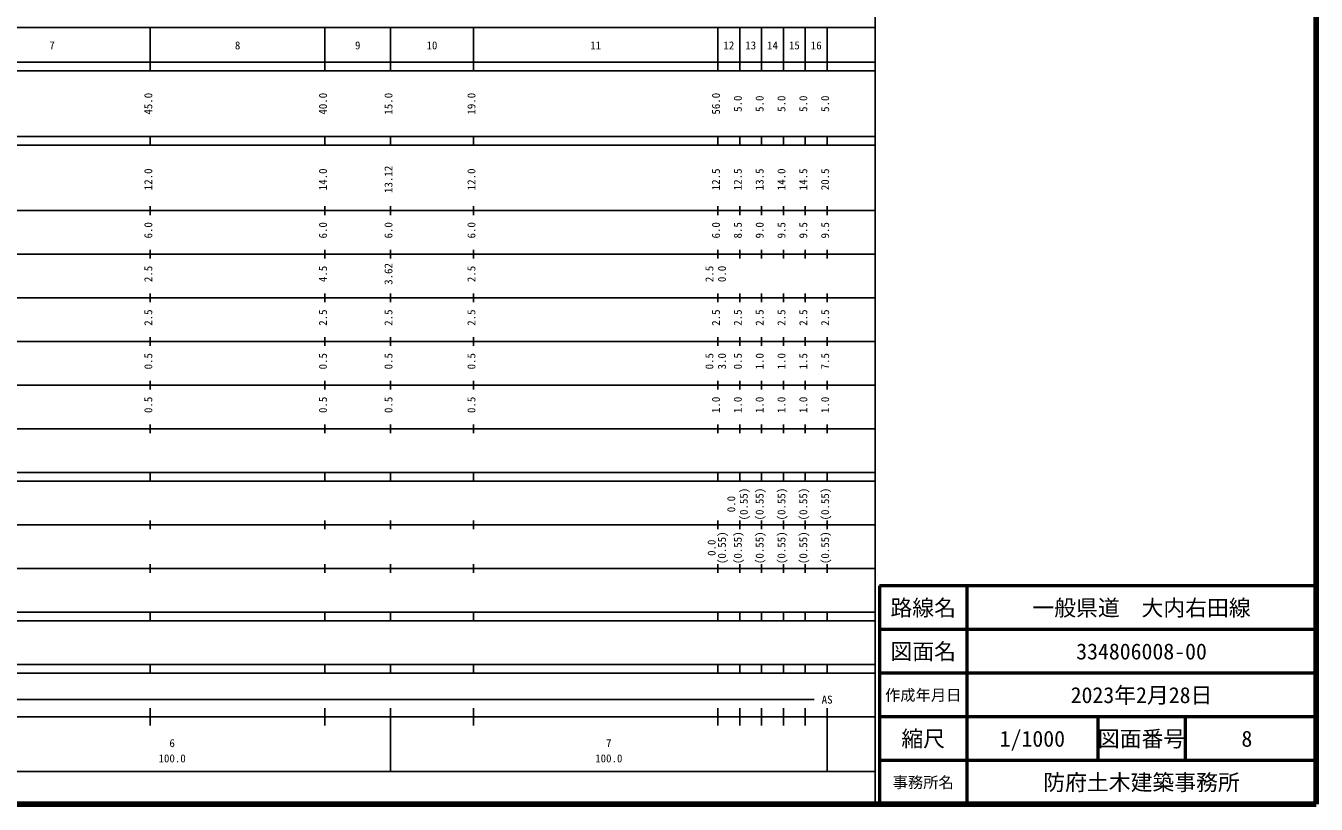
# Model space of a CAD drawing. Units: millimetres on the paper, enlarged 1000 times. Extents: x 40000 to 680000, y 20000 to 380000.
# Drawn here: x 384489 to 680000, y 20000 to 198357 of the extents above; entities that cross this region are included whole.
import ezdxf
from ezdxf.enums import TextEntityAlignment as Align

# ---------------------------------------------------------------- set-up
doc = ezdxf.new("R2010")
doc.units = ezdxf.units.MM
doc.header["$LTSCALE"] = 1000
for name, color, linetype, lineweight in [('M-TTL', 2, 'Continuous', 140), ('M-TTL-BAND', 7, 'Continuous', 25), ('M-TTL-FRAM', 2, 'Continuous', 50), ('M-TTL-LINE', 7, 'Continuous', 50)]:
    doc.layers.add(name, color=color, linetype=linetype, lineweight=lineweight)
doc.layers.add('M-TTL-TXT', color=7, linetype='Continuous')
doc.styles.add('ＭＳ ゴシック', font='')
doc.styles.get('ＭＳ ゴシック').set_extended_font_data('MS Gothic')

msp = doc.modelspace()

# ---------------------------------------------------------------- linework, layer by layer
at = {"layer": 'M-TTL'}
for p, q in [((680000, 20000), (680000, 380000)), ((40000, 20000), (680000, 20000))]:
    msp.add_line(p, q, dxfattribs=at)
at = {"layer": 'M-TTL-BAND'}
for p, q in [((579000, 20000), (579000, 370000)), ((68000, 198000), (579000, 198000)), ((413000, 188000), (413000, 198000)), ((453000, 188000), (453000, 198000)), ((468000, 188000), (468000, 198000)), ((487000, 188000), (487000, 198000)), ((543000, 188000), (543000, 198000)), ((548000, 188000), (548000, 198000)), ((553000, 188000), (553000, 198000)), ((558000, 188000), (558000, 198000)), ((563000, 188000), (563000, 198000)), ((568000, 188000), (568000, 198000)), ((40000, 190000), (579000, 190000)), ((40000, 188000), (579000, 188000)), ((40000, 173000), (579000, 173000)), ((413000, 171000), (413000, 173000)), ((453000, 171000), (453000, 173000)), ((468000, 171000), (468000, 173000)), ((487000, 171000), (487000, 173000)), ((543000, 171000), (543000, 173000)), ((548000, 171000), (548000, 173000)), ((553000, 171000), (553000, 173000)), ((558000, 171000), (558000, 173000)), ((563000, 171000), (563000, 173000)), ((568000, 171000), (568000, 173000)), ((40000, 171000), (579000, 171000)), ((413000, 155000), (413000, 157000)), ((453000, 155000), (453000, 157000)), ((468000, 155000), (468000, 157000)), ((487000, 155000), (487000, 157000)), ((543000, 155000), (543000, 157000)), ((548000, 155000), (548000, 157000)), ((553000, 155000), (553000, 157000)), ((558000, 155000), (558000, 157000)), ((563000, 155000), (563000, 157000)), ((568000, 155000), (568000, 157000)), ((40000, 156000), (579000, 156000)), ((46000, 146000), (579000, 146000)), ((413000, 145000), (413000, 147000)), ((453000, 145000), (453000, 147000)), ((468000, 145000), (468000, 147000)), ((487000, 145000), (487000, 147000)), ((543000, 145000), (543000, 147000)), ((548000, 145000), (548000, 147000)), ((553000, 145000), (553000, 147000)), ((558000, 145000), (558000, 147000)), ((563000, 145000), (563000, 147000)), ((568000, 145000), (568000, 147000)), ((52000, 136000), (579000, 136000)), ((413000, 135000), (413000, 137000)), ((453000, 135000), (453000, 137000)), ((468000, 135000), (468000, 137000)), ((487000, 135000), (487000, 137000)), ((543000, 135000), (543000, 137000)), ((548000, 135000), (548000, 137000)), ((553000, 135000), (553000, 137000)), ((558000, 135000), (558000, 137000)), ((563000, 135000), (563000, 137000)), ((568000, 135000), (568000, 137000)), ((46000, 126000), (579000, 126000)), ((413000, 125000), (413000, 127000)), ((453000, 125000), (453000, 127000)), ((468000, 125000), (468000, 127000)), ((487000, 125000), (487000, 127000)), ((543000, 125000), (543000, 127000)), ((548000, 125000), (548000, 127000)), ((553000, 125000), (553000, 127000)), ((558000, 125000), (558000, 127000)), ((563000, 125000), (563000, 127000)), ((568000, 125000), (568000, 127000)), ((52000, 116000), (579000, 116000)), ((413000, 115000), (413000, 117000)), ((453000, 115000), (453000, 117000)), ((468000, 115000), (468000, 117000)), ((487000, 115000), (487000, 117000)), ((543000, 115000), (543000, 117000)), ((548000, 115000), (548000, 117000)), ((553000, 115000), (553000, 117000)), ((558000, 115000), (558000, 117000)), ((563000, 115000), (563000, 117000)), ((568000, 115000), (568000, 117000)), ((413000, 105000), (413000, 107000)), ((453000, 105000), (453000, 107000)), ((468000, 105000), (468000, 107000)), ((487000, 105000), (487000, 107000)), ((543000, 105000), (543000, 107000)), ((548000, 105000), (548000, 107000)), ((553000, 105000), (553000, 107000)), ((558000, 105000), (558000, 107000)), ((563000, 105000), (563000, 107000)), ((568000, 105000), (568000, 107000)), ((46000, 106000), (579000, 106000)), ((40000, 96000), (579000, 96000)), ((413000, 94000), (413000, 96000)), ((453000, 94000), (453000, 96000)), ((468000, 94000), (468000, 96000)), ((487000, 94000), (487000, 96000)), ((543000, 94000), (543000, 96000)), ((548000, 94000), (548000, 96000)), ((553000, 94000), (553000, 96000)), ((558000, 94000), (558000, 96000)), ((563000, 94000), (563000, 96000)), ((568000, 94000), (568000, 96000)), ((40000, 94000), (579000, 94000)), ((49000, 84000), (579000, 84000)), ((413000, 83000), (413000, 85000)), ((453000, 83000), (453000, 85000)), ((468000, 83000), (468000, 85000)), ((487000, 83000), (487000, 85000)), ((543000, 83000), (543000, 85000)), ((548000, 83000), (548000, 85000)), ((553000, 83000), (553000, 85000)), ((558000, 83000), (558000, 85000)), ((563000, 83000), (563000, 85000)), ((568000, 83000), (568000, 85000)), ((40000, 74000), (579000, 74000)), ((413000, 73000), (413000, 75000)), ((453000, 73000), (453000, 75000)), ((468000, 73000), (468000, 75000)), ((487000, 73000), (487000, 75000)), ((543000, 73000), (543000, 75000)), ((548000, 73000), (548000, 75000)), ((553000, 73000), (553000, 75000)), ((558000, 73000), (558000, 75000)), ((563000, 73000), (563000, 75000)), ((568000, 73000), (568000, 75000)), ((40000, 64000), (579000, 64000)), ((413000, 62000), (413000, 64000)), ((453000, 62000), (453000, 64000)), ((468000, 62000), (468000, 64000)), ((487000, 62000), (487000, 64000)), ((543000, 62000), (543000, 64000)), ((548000, 62000), (548000, 64000)), ((553000, 62000), (553000, 64000)), ((558000, 62000), (558000, 64000)), ((563000, 62000), (563000, 64000)), ((568000, 62000), (568000, 64000)), ((40000, 62000), (579000, 62000)), ((40000, 52000), (579000, 52000)), ((413000, 50000), (413000, 52000)), ((453000, 50000), (453000, 52000)), ((468000, 50000), (468000, 52000)), ((487000, 50000), (487000, 52000)), ((543000, 50000), (543000, 52000)), ((548000, 50000), (548000, 52000)), ((553000, 50000), (553000, 52000)), ((558000, 50000), (558000, 52000)), ((563000, 50000), (563000, 52000)), ((568000, 50000), (568000, 52000)), ((40000, 50000), (579000, 50000)), ((71000, 44000), (565000, 44000)), ((413000, 38000), (413000, 42000)), ((453000, 38000), (453000, 42000)), ((468000, 27500), (468000, 42000)), ((487000, 38000), (487000, 42000)), ((543000, 38000), (543000, 42000)), ((548000, 38000), (548000, 42000)), ((553000, 38000), (553000, 42000)), ((558000, 38000), (558000, 42000)), ((563000, 38000), (563000, 42000)), ((568000, 27500), (568000, 42000)), ((40000, 40000), (579000, 40000)), ((68000, 27500), (579000, 27500))]:
    msp.add_line(p, q, dxfattribs=at)
at = {"layer": 'M-TTL-FRAM'}
for p, q in [((680000, 70000), (580000, 70000)), ((580000, 70000), (580000, 20000))]:
    msp.add_line(p, q, dxfattribs=at)
at = {"layer": 'M-TTL-LINE'}
for p, q in [((600000, 70000), (600000, 20000)), ((680000, 60000), (580000, 60000)), ((680000, 50000), (580000, 50000)), ((680000, 40000), (580000, 40000)), ((630000, 40000), (630000, 30000)), ((650000, 40000), (650000, 30000)), ((680000, 30000), (580000, 30000))]:
    msp.add_line(p, q, dxfattribs=at)

# ---------------------------------------------------------------- texts
at = {"layer": 'M-TTL-BAND', "style": 'ＭＳ ゴシック'}
for s, p in [('7', (390500, 192405)), ('8', (433000, 192405)), ('9', (460500, 192405)), ('10', (477500, 192405)), ('11', (515000, 192405)), ('12', (545500, 192405)), ('13', (550500, 192405)), ('14', (555500, 192405)), ('15', (560500, 192405)), ('16', (565500, 192405)), ('AS', (568000, 42500)), ('6', (418000, 32523)), ('7', (518000, 32523)), ('100.0', (418000, 29033)), ('100.0', (518000, 29033))]:
    msp.add_text(s, height=1833, dxfattribs=at).set_placement(p, align=Align.BOTTOM_CENTER)
for s, p in [('45.0', (414000, 180500)), ('40.0', (454000, 180500)), ('15.0', (469000, 180500)), ('19.0', (488000, 180500)), ('56.0', (544000, 180500)), ('5.0', (549000, 180500)), ('5.0', (554000, 180500)), ('5.0', (559000, 180500)), ('5.0', (564000, 180500)), ('5.0', (569000, 180500)), ('12.0', (414000, 163174)), ('14.0', (454000, 163174)), ('13.12', (469000, 163174)), ('12.0', (488000, 163174)), ('12.5', (544000, 163174)), ('12.5', (549000, 163174)), ('13.5', (554000, 163174)), ('14.0', (559000, 163174)), ('14.5', (564000, 163174)), ('20.5', (569000, 163174)), ('6.0', (414000, 151500)), ('6.0', (454000, 151500)), ('6.0', (469000, 151500)), ('6.0', (488000, 151500)), ('6.0', (544000, 151500)), ('8.5', (549000, 151500)), ('9.0', (554000, 151500)), ('9.5', (559000, 151500)), ('9.5', (564000, 151500)), ('9.5', (569000, 151500)), ('2.5', (414000, 141500)), ('4.5', (454000, 141500)), ('3.62', (469000, 141500)), ('2.5', (488000, 141500)), ('2.5', (542500, 141500)), ('0.0', (545370, 141500)), ('2.5', (414000, 131500)), ('2.5', (454000, 131500)), ('2.5', (469000, 131500)), ('2.5', (488000, 131500)), ('2.5', (544000, 131500)), ('2.5', (549000, 131500)), ('2.5', (554000, 131500)), ('2.5', (559000, 131500)), ('2.5', (564000, 131500)), ('2.5', (569000, 131500)), ('0.5', (414000, 121500)), ('0.5', (454000, 121500)), ('0.5', (469000, 121500)), ('0.5', (488000, 121500)), ('0.5', (542500, 121500)), ('3.0', (545370, 121500)), ('0.5', (549000, 121500)), ('1.0', (554000, 121500)), ('1.0', (559000, 121500)), ('1.5', (564000, 121500)), ('7.5', (569000, 121500)), ('0.5', (414000, 111500)), ('0.5', (454000, 111500)), ('0.5', (469000, 111500)), ('0.5', (488000, 111500)), ('1.0', (544000, 111500)), ('1.0', (549000, 111500)), ('1.0', (554000, 111500)), ('1.0', (559000, 111500)), ('1.0', (564000, 111500)), ('1.0', (569000, 111500)), ('(0.55)', (550370, 88764)), ('(0.55)', (554000, 88764)), ('(0.55)', (559000, 88764)), ('(0.55)', (564000, 88764)), ('(0.55)', (569000, 88764)), ('0.0', (547500, 88764)), ('0.0', (543000, 78764)), ('(0.55)', (545370, 78764)), ('(0.55)', (549000, 78764)), ('(0.55)', (554000, 78764)), ('(0.55)', (559000, 78764)), ('(0.55)', (564000, 78764)), ('(0.55)', (569000, 78764))]:
    msp.add_text(s, height=1833, rotation=90, dxfattribs=at).set_placement(p, align=Align.BOTTOM_CENTER)
at = {"layer": 'M-TTL-TXT', "style": 'ＭＳ ゴシック'}
for s, height, p in [('路線名', 3666, (590000, 65000)), ('路線名', 3666, (590000, 65000)), ('一般県道\u3000大内右田線', 3666, (640000, 65000)), ('図面名', 3666, (590000, 55000)), ('図面名', 3666, (590000, 55000)), ('334806008-00', 3666, (640000, 55000)), ('2023年2月28日', 3666, (640000, 45000)), ('作成年月日', 2566, (590000, 45000)), ('作成年月日', 2566, (590000, 45000)), ('縮尺', 3666, (590000, 35000)), ('縮尺', 3666, (590000, 35000)), ('1/1000', 3666, (615000, 35000)), ('図面番号', 3666, (640000, 35000)), ('図面番号', 3666, (640000, 35000)), ('8', 3666, (664125, 35000)), ('事務所名', 2566, (590000, 25000)), ('事務所名', 2566, (590000, 25000)), ('防府土木建築事務所', 3666, (640000, 25000))]:
    msp.add_text(s, height=height, dxfattribs=at).set_placement(p, align=Align.MIDDLE_CENTER)

doc.saveas('drawing.dxf')
